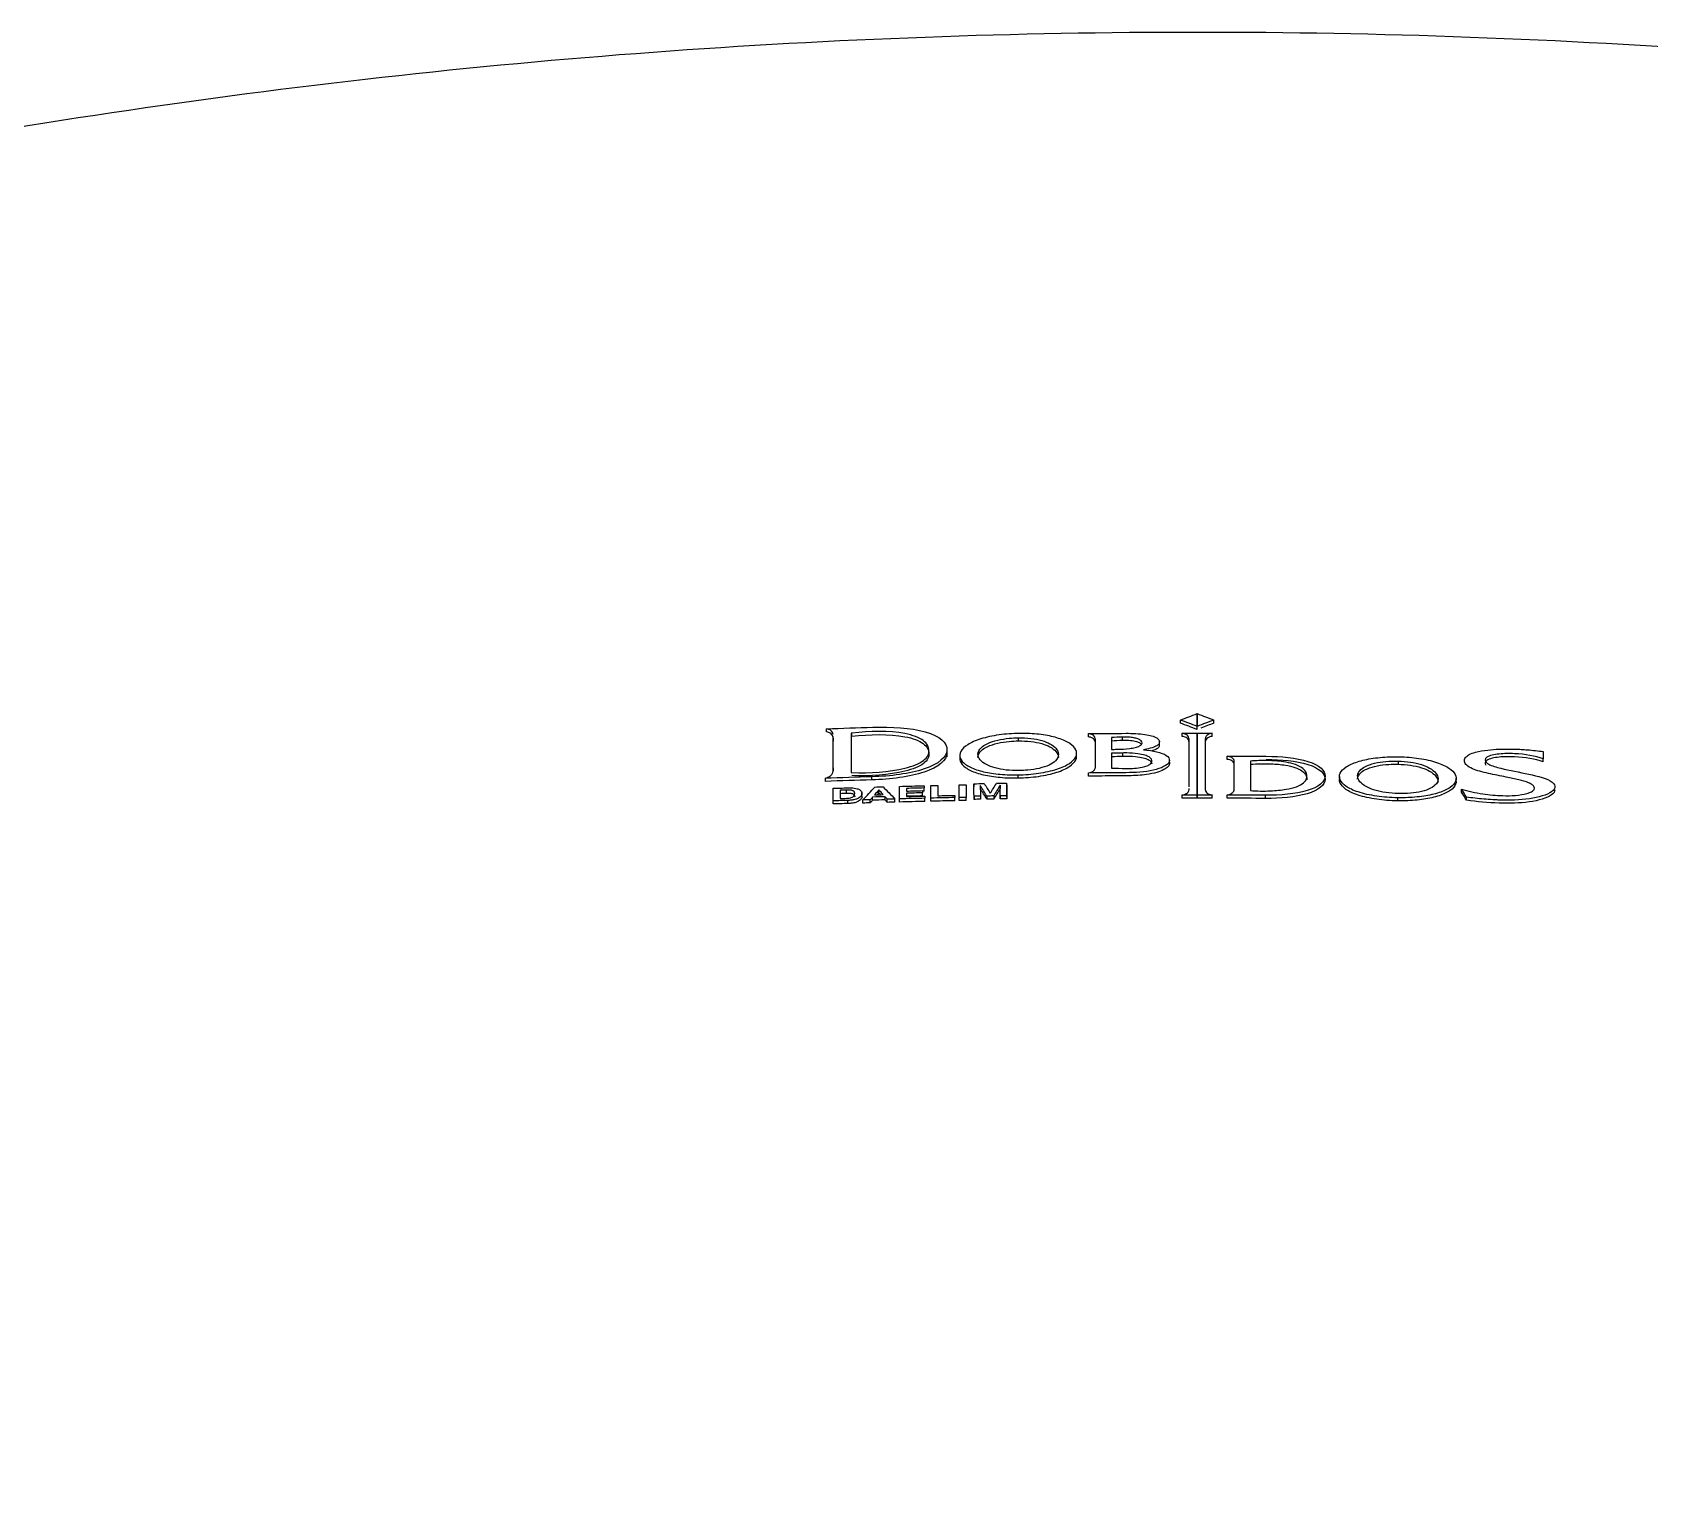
# Model space of a CAD drawing. Header units: millimetres. Extents: x 28 to 3046, y 8 to 3716.
# Drawn here: x 1093.7 to 1191.4, y 591.5 to 679.4 of the extents above; entities that cross this region are included whole.
import ezdxf

# ---------------------------------------------------------------- set-up
doc = ezdxf.new("R2010")
doc.units = ezdxf.units.MM
doc.layers.add('1LINE', color=7, linetype='CONTINUOUS')

msp = doc.modelspace()

# ---------------------------------------------------------------- linework, layer by layer
at = {"layer": '1LINE', "linetype": 'Continuous'}
for p, q in [((1164.092, 638.237), (1164.092, 638.049)), ((1141.706, 637.135), (1141.706, 637.323)), ((1163.079, 637.662), (1163.079, 637.85)), ((1164.092, 637.278), (1164.092, 637.466)), ((1164.092, 637.278), (1164.092, 637.466)), ((1165.105, 637.662), (1165.105, 637.85)), ((1142.097, 636.752), (1142.097, 636.564)), ((1143.234, 636.868), (1143.234, 637.056)), ((1153.292, 636.586), (1153.292, 636.774)), ((1157.521, 636.84), (1157.521, 637.028)), ((1157.521, 636.829), (1157.521, 637.017)), ((1157.945, 636.335), (1157.945, 636.523)), ((1159.571, 636.631), (1159.571, 636.819)), ((1163.177, 636.871), (1163.177, 637.059)), ((1163.177, 636.861), (1163.177, 637.049)), ((1163.601, 636.358), (1163.601, 636.547)), ((1164.092, 637.06), (1164.092, 636.872)), ((1165.006, 636.861), (1165.006, 637.049)), ((1149.748, 635.716), (1149.748, 635.528)), ((1156.807, 635.658), (1156.807, 635.846)), ((1157.945, 634.971), (1157.945, 635.159)), ((1159.6, 635.669), (1159.6, 635.857)), ((1165.905, 635.482), (1165.905, 635.67)), ((1165.905, 635.471), (1165.905, 635.659)), ((1176.227, 635.367), (1176.227, 635.179)), ((1185.004, 635.32), (1185.004, 635.508)), ((1141.636, 634.144), (1141.636, 634.332)), ((1144.438, 634.233), (1144.438, 634.421)), ((1153.263, 634.537), (1153.263, 634.349)), ((1157.521, 634.471), (1157.521, 634.659)), ((1157.521, 634.46), (1157.521, 634.648)), ((1172.684, 634.437), (1172.684, 634.249)), ((1179.742, 634.144), (1179.742, 634.332)), ((1142.101, 633.535), (1142.101, 633.724)), ((1142.913, 633.431), (1142.913, 633.619)), ((1144.484, 633.007), (1144.484, 633.195)), ((1144.865, 633.447), (1144.865, 633.635)), ((1145.235, 633.029), (1145.235, 633.217)), ((1146.113, 633.655), (1146.113, 633.843)), ((1147.5, 633.265), (1147.5, 633.453)), ((1147.589, 633.558), (1147.589, 633.746)), ((1148.003, 633.702), (1148.003, 633.89)), ((1149.706, 633.741), (1149.706, 633.929)), ((1150.134, 632.99), (1150.134, 633.178)), ((1150.6, 633.999), (1150.602, 633.813)), ((1150.61, 633.241), (1150.612, 633.055)), ((1150.997, 633.249), (1150.999, 633.063)), ((1151.381, 633.256), (1151.384, 633.069)), ((1151.798, 633.263), (1151.8, 633.077)), ((1152.188, 633.907), (1152.19, 633.72)), ((1152.196, 633.271), (1152.199, 633.084)), ((1152.582, 634.036), (1152.584, 633.849)), ((1152.582, 633.278), (1152.584, 633.091)), ((1163.177, 633.138), (1163.177, 633.326)), ((1163.177, 633.128), (1163.177, 633.316)), ((1164.092, 633.316), (1164.092, 633.128)), ((1164.092, 633.128), (1164.092, 633.316)), ((1165.006, 633.128), (1165.006, 633.316)), ((1165.905, 633.312), (1165.905, 633.323)), ((1165.905, 633.124), (1165.905, 633.312)), ((1168.215, 633.115), (1168.215, 633.303)), ((1180.064, 633.49), (1180.064, 633.678)), ((1180.363, 633.007), (1180.363, 633.195)), ((1142.101, 632.777), (1142.101, 632.965)), ((1142.985, 632.806), (1142.985, 632.994)), ((1143.895, 632.833), (1143.895, 633.022)), ((1144.344, 632.847), (1144.344, 633.035)), ((1145.37, 632.876), (1145.37, 633.064)), ((1145.836, 632.889), (1145.836, 633.077)), ((1146.113, 632.896), (1146.113, 633.084)), ((1147.642, 632.935), (1147.642, 633.123)), ((1148.003, 632.943), (1148.003, 633.131)), ((1149.451, 632.976), (1149.451, 633.164)), ((1149.706, 632.981), (1149.706, 633.169)), ((1176.199, 633.153), (1176.199, 632.965))]:
    msp.add_line(p, q, dxfattribs=at)
for points, knots in [([(1164.115, 679.39), (1142.144, 679.389), (1120.227, 677.781), (1076.828, 671.274), (1055.477, 666.416), (1034.462, 660.009)], [0, 0, 0, 0, 0.5, 0.5, 1, 1, 1, 1]), ([(1293.768, 660.008), (1272.753, 666.416), (1251.402, 671.274), (1208.003, 677.781), (1186.087, 679.389), (1164.115, 679.39)], [0, 0, 0, 0, 0.5, 0.5, 1, 1, 1, 1]), ([(1034.462, 660.009), (1033.472, 658.74), (1031.241, 655.882), (1026.498, 649.869), (1017.908, 638.961), (1006.68, 624.188), (995.18, 608.126), (985.895, 594.021), (978.998, 582.167), (973.96, 572.624), (972.693, 566.996), (974.626, 564.075), (976.987, 562.457), (980.481, 561.379), (985.137, 560.857), (990.728, 560.111), (999.685, 559.051), (1013.488, 557.8), (1031.163, 557.208), (1045.309, 557.216), (1054.03, 557.359), (1063.07, 557.504), (1075.171, 557.584), (1091.141, 557.596), (1105.431, 557.551), (1117.326, 557.5), (1127.48, 557.454), (1138.834, 557.408), (1151.414, 557.368), (1159.875, 557.356), (1164.116, 557.35)], [0, 0, 0, 0, 0.012507, 0.028169, 0.059983, 0.123214, 0.185248, 0.247141, 0.309619, 0.372607, 0.435239, 0.466362, 0.497482, 0.528744, 0.560227, 0.591849, 0.622902, 0.686811, 0.748464, 0.7798, 0.795457, 0.811186, 0.842678, 0.873857, 0.905195, 0.921072, 0.936872, 0.957903, 0.978899, 1, 1, 1, 1]), ([(1293.77, 660.008), (1296.22, 656.858), (1298.67, 653.752), (1303.644, 647.44), (1306.095, 644.323), (1313.248, 635.123), (1317.745, 629.191), (1325.946, 618.045), (1329.697, 612.788), (1336.517, 602.882), (1339.546, 598.247), (1344.855, 589.7), (1347.135, 585.775), (1351.068, 578.682), (1352.73, 575.518), (1354.847, 570.13), (1355.285, 567.931), (1354.507, 565.405), (1353.996, 564.694), (1352.711, 563.448), (1351.906, 562.921), (1349.929, 562.048), (1348.756, 561.702), (1346.006, 561.171), (1344.437, 561.011), (1339.296, 560.353), (1335.218, 559.816), (1325.644, 558.786), (1320.159, 558.293), (1310.704, 557.741), (1307.334, 557.587), (1300.257, 557.358), (1296.544, 557.282), (1288.756, 557.213), (1284.683, 557.219), (1276.162, 557.312), (1271.75, 557.409), (1262.484, 557.519), (1257.599, 557.552), (1247.469, 557.589), (1242.2, 557.592), (1231.248, 557.577), (1225.567, 557.56), (1213.805, 557.513), (1207.728, 557.485), (1195.517, 557.432), (1189.339, 557.408), (1176.836, 557.37), (1170.561, 557.356), (1164.116, 557.35)], [0, 0, 0, 0, 0.03125, 0.03125, 0.0625, 0.0625, 0.125, 0.125, 0.1875, 0.1875, 0.25, 0.25, 0.3125, 0.3125, 0.375, 0.375, 0.4375, 0.4375, 0.46875, 0.46875, 0.5, 0.5, 0.53125, 0.53125, 0.5625, 0.5625, 0.625, 0.625, 0.6875, 0.6875, 0.71875, 0.71875, 0.75, 0.75, 0.78125, 0.78125, 0.8125, 0.8125, 0.84375, 0.84375, 0.875, 0.875, 0.90625, 0.90625, 0.9375, 0.9375, 0.96875, 0.96875, 1, 1, 1, 1]), ([(1164.092, 638.237), (1164.092, 638.125), (1164.092, 638.014), (1164.092, 637.756), (1164.092, 637.611), (1164.092, 637.466)], [0, 0, 0, 0, 0.433746, 0.433746, 1, 1, 1, 1]), ([(1142.093, 636.982), (1142.081, 637.059), (1142.052, 637.137), (1141.936, 637.234), (1141.891, 637.261), (1141.797, 637.299), (1141.754, 637.312), (1141.706, 637.323)], [0, 0, 0, 0, 0.591033, 0.591033, 0.836371, 0.836371, 1, 1, 1, 1]), ([(1142.093, 636.794), (1142.081, 636.871), (1142.052, 636.949), (1141.936, 637.046), (1141.891, 637.073), (1141.797, 637.111), (1141.754, 637.124), (1141.706, 637.135)], [0, 0, 0, 0, 0.591036, 0.591036, 0.836372, 0.836372, 1, 1, 1, 1]), ([(1143.236, 634.677), (1144.318, 634.63), (1145.477, 634.712), (1146.897, 635.057), (1147.306, 635.219), (1147.804, 635.596), (1147.895, 635.808), (1147.873, 636.221), (1147.779, 636.427), (1147.307, 636.789), (1146.919, 636.938), (1145.473, 637.208), (1144.31, 637.182), (1143.234, 637.056)], [0, 0, 0, 0, 0.25, 0.25, 0.375, 0.375, 0.5, 0.5, 0.625, 0.625, 0.75, 0.75, 1, 1, 1, 1]), ([(1144.499, 637.412), (1145.63, 637.446), (1146.78, 637.383), (1148.557, 636.886), (1148.992, 636.459), (1148.963, 635.613), (1148.474, 635.184), (1146.722, 634.599), (1145.574, 634.454), (1144.438, 634.421)], [0, 0, 0, 0, 0.25, 0.25, 0.5, 0.5, 0.75, 0.75, 1, 1, 1, 1]), ([(1143.234, 636.868), (1144.308, 636.994), (1145.468, 637.019), (1146.91, 636.753), (1147.299, 636.606), (1147.778, 636.241), (1147.872, 636.035), (1147.896, 635.624), (1147.808, 635.413), (1147.308, 635.031), (1146.905, 634.872), (1145.483, 634.525), (1144.318, 634.442), (1143.236, 634.489)], [0, 0, 0, 0, 0.25, 0.25, 0.375, 0.375, 0.5, 0.5, 0.625, 0.625, 0.75, 0.75, 1, 1, 1, 1]), ([(1153.359, 637.037), (1152.943, 637.034), (1152.52, 637.005), (1151.728, 636.895), (1151.348, 636.812), (1150.708, 636.61), (1150.436, 636.489), (1150.029, 636.232), (1149.883, 636.092), (1149.738, 635.816), (1149.729, 635.677), (1149.831, 635.411), (1149.942, 635.281), (1150.272, 635.046), (1150.498, 634.936), (1151.029, 634.76), (1151.338, 634.69), (1152.007, 634.587), (1152.375, 634.554), (1152.917, 634.536), (1153.09, 634.534), (1153.263, 634.537)], [0, 0, 0, 0, 0.115378, 0.115378, 0.231104, 0.231104, 0.341418, 0.341418, 0.44667, 0.44667, 0.546926, 0.546926, 0.646641, 0.646641, 0.748851, 0.748851, 0.84894, 0.84894, 0.952649, 0.952649, 1, 1, 1, 1]), ([(1153.311, 634.796), (1153.056, 634.792), (1152.798, 634.803), (1152.316, 634.857), (1152.088, 634.901), (1151.69, 635.012), (1151.515, 635.079), (1151.205, 635.24), (1151.076, 635.337), (1150.891, 635.553), (1150.842, 635.675), (1150.851, 635.925), (1150.915, 636.057), (1151.135, 636.272), (1151.269, 636.361), (1151.606, 636.517), (1151.815, 636.585), (1152.259, 636.686), (1152.498, 636.723), (1152.922, 636.761), (1153.107, 636.771), (1153.292, 636.774)], [0, 0, 0, 0, 0.095315, 0.095315, 0.190864, 0.190864, 0.285274, 0.285274, 0.393687, 0.393687, 0.515199, 0.515199, 0.643675, 0.643675, 0.740954, 0.740954, 0.838742, 0.838742, 0.931366, 0.931366, 1, 1, 1, 1]), ([(1150.846, 635.594), (1150.846, 635.599), (1150.846, 635.604), (1150.851, 635.737), (1150.915, 635.869), (1151.135, 636.084), (1151.269, 636.173), (1151.606, 636.329), (1151.815, 636.397), (1152.259, 636.498), (1152.498, 636.534), (1152.922, 636.573), (1153.107, 636.583), (1153.292, 636.586)], [0, 0, 0, 0, 0.010188, 0.010188, 0.272494, 0.272494, 0.471109, 0.471109, 0.670762, 0.670762, 0.859871, 0.859871, 1, 1, 1, 1]), ([(1153.263, 634.537), (1153.684, 634.544), (1154.11, 634.577), (1154.905, 634.692), (1155.285, 634.775), (1155.916, 634.978), (1156.179, 635.1), (1156.559, 635.355), (1156.69, 635.491), (1156.821, 635.767), (1156.824, 635.911), (1156.7, 636.182), (1156.575, 636.313), (1156.223, 636.548), (1155.992, 636.655), (1155.45, 636.831), (1155.133, 636.903), (1154.452, 637.003), (1154.079, 637.031), (1153.591, 637.039), (1153.475, 637.039), (1153.359, 637.037)], [0, 0, 0, 0, 0.11815, 0.11815, 0.236578, 0.236578, 0.348788, 0.348788, 0.453288, 0.453288, 0.557651, 0.557651, 0.659437, 0.659437, 0.760644, 0.760644, 0.863014, 0.863014, 0.967801, 0.967801, 1, 1, 1, 1]), ([(1153.292, 636.774), (1153.544, 636.778), (1153.799, 636.767), (1154.278, 636.713), (1154.505, 636.668), (1154.891, 636.556), (1155.057, 636.489), (1155.349, 636.332), (1155.469, 636.238), (1155.652, 636.026), (1155.704, 635.905), (1155.712, 635.647), (1155.655, 635.507), (1155.435, 635.288), (1155.306, 635.2), (1154.978, 635.048), (1154.774, 634.982), (1154.34, 634.883), (1154.106, 634.847), (1153.684, 634.809), (1153.497, 634.799), (1153.311, 634.796)], [0, 0, 0, 0, 0.095016, 0.095016, 0.190531, 0.190531, 0.281745, 0.281745, 0.385332, 0.385332, 0.506884, 0.506884, 0.644648, 0.644648, 0.741284, 0.741284, 0.838443, 0.838443, 0.930309, 0.930309, 1, 1, 1, 1]), ([(1153.292, 636.586), (1153.544, 636.59), (1153.799, 636.579), (1154.278, 636.525), (1154.505, 636.48), (1154.891, 636.368), (1155.057, 636.301), (1155.349, 636.144), (1155.469, 636.05), (1155.652, 635.838), (1155.704, 635.717), (1155.708, 635.591), (1155.708, 635.586), (1155.708, 635.58)], [0, 0, 0, 0, 0.185568, 0.185568, 0.372112, 0.372112, 0.550255, 0.550255, 0.752564, 0.752564, 0.989958, 0.989958, 1, 1, 1, 1]), ([(1157.945, 636.523), (1157.945, 636.594), (1157.954, 636.667), (1157.93, 636.783), (1157.913, 636.828), (1157.852, 636.897), (1157.82, 636.923), (1157.743, 636.964), (1157.699, 636.98), (1157.61, 637.003), (1157.567, 637.012), (1157.521, 637.017)], [0, 0, 0, 0, 0.385661, 0.385661, 0.629022, 0.629022, 0.778278, 0.778278, 0.902066, 0.902066, 1, 1, 1, 1]), ([(1157.945, 636.335), (1157.945, 636.406), (1157.954, 636.479), (1157.93, 636.595), (1157.913, 636.64), (1157.852, 636.709), (1157.82, 636.735), (1157.743, 636.775), (1157.699, 636.792), (1157.61, 636.815), (1157.567, 636.823), (1157.521, 636.829)], [0, 0, 0, 0, 0.385661, 0.385661, 0.629022, 0.629022, 0.778278, 0.778278, 0.902066, 0.902066, 1, 1, 1, 1]), ([(1159.244, 636.08), (1159.506, 636.081), (1159.771, 636.096), (1160.134, 636.143), (1160.246, 636.162), (1160.45, 636.211), (1160.545, 636.243), (1160.667, 636.308), (1160.706, 636.339), (1160.755, 636.403), (1160.766, 636.437), (1160.764, 636.509), (1160.747, 636.548), (1160.679, 636.622), (1160.624, 636.657), (1160.492, 636.716), (1160.416, 636.74), (1160.243, 636.78), (1160.143, 636.796), (1159.918, 636.819), (1159.79, 636.824), (1159.633, 636.821), (1159.602, 636.821), (1159.571, 636.819)], [0, 0, 0, 0, 0.210245, 0.210245, 0.306141, 0.306141, 0.403763, 0.403763, 0.474521, 0.474521, 0.544882, 0.544882, 0.625984, 0.625984, 0.711549, 0.711549, 0.789183, 0.789183, 0.874725, 0.874725, 0.975442, 0.975442, 1, 1, 1, 1]), ([(1159.571, 636.631), (1159.701, 636.637), (1159.835, 636.635), (1160.101, 636.615), (1160.237, 636.595), (1160.442, 636.544), (1160.521, 636.517), (1160.647, 636.455), (1160.696, 636.42), (1160.726, 636.382)], [0, 0, 0, 0, 0.271875, 0.271875, 0.567236, 0.567236, 0.783635, 0.783635, 1, 1, 1, 1]), ([(1159.802, 637.047), (1160.186, 637.049), (1160.581, 637.033), (1161.081, 636.959), (1161.22, 636.931), (1161.465, 636.86), (1161.574, 636.815), (1161.723, 636.719), (1161.771, 636.668), (1161.817, 636.568), (1161.82, 636.517), (1161.791, 636.419), (1161.755, 636.371), (1161.643, 636.283), (1161.565, 636.242), (1161.345, 636.158), (1161.188, 636.118), (1160.969, 636.073), (1160.91, 636.063), (1160.851, 636.053)], [0, 0, 0, 0, 0.263246, 0.263246, 0.368098, 0.368098, 0.474479, 0.474479, 0.568753, 0.568753, 0.657335, 0.657335, 0.744717, 0.744717, 0.832187, 0.832187, 0.956756, 0.956756, 1, 1, 1, 1]), ([(1161.806, 636.282), (1161.806, 636.281), (1161.806, 636.281), (1161.791, 636.231), (1161.755, 636.183), (1161.643, 636.095), (1161.565, 636.054), (1161.438, 636.005), (1161.399, 635.992), (1161.359, 635.98)], [0, 0, 0, 0, 0.006827, 0.006827, 0.420402, 0.420402, 0.834394, 0.834394, 1, 1, 1, 1]), ([(1163.601, 636.547), (1163.601, 636.618), (1163.61, 636.69), (1163.587, 636.808), (1163.57, 636.855), (1163.508, 636.925), (1163.477, 636.951), (1163.4, 636.992), (1163.357, 637.009), (1163.268, 637.033), (1163.223, 637.042), (1163.177, 637.049)], [0, 0, 0, 0, 0.382611, 0.382611, 0.631247, 0.631247, 0.778446, 0.778446, 0.901443, 0.901443, 1, 1, 1, 1]), ([(1163.601, 636.358), (1163.601, 636.43), (1163.61, 636.502), (1163.587, 636.62), (1163.57, 636.667), (1163.508, 636.737), (1163.477, 636.763), (1163.4, 636.804), (1163.357, 636.821), (1163.268, 636.845), (1163.223, 636.854), (1163.177, 636.861)], [0, 0, 0, 0, 0.382612, 0.382612, 0.631247, 0.631247, 0.778446, 0.778446, 0.901443, 0.901443, 1, 1, 1, 1]), ([(1165.006, 637.049), (1164.949, 637.041), (1164.896, 637.029), (1164.804, 636.999), (1164.764, 636.981), (1164.685, 636.932), (1164.654, 636.899), (1164.599, 636.814), (1164.587, 636.761), (1164.578, 636.654), (1164.582, 636.6), (1164.582, 636.547)], [0, 0, 0, 0, 0.122389, 0.122389, 0.244539, 0.244539, 0.429473, 0.429473, 0.712111, 0.712111, 1, 1, 1, 1]), ([(1165.006, 636.861), (1164.949, 636.853), (1164.896, 636.841), (1164.804, 636.811), (1164.764, 636.793), (1164.685, 636.744), (1164.654, 636.711), (1164.599, 636.626), (1164.587, 636.573), (1164.581, 636.501), (1164.58, 636.482), (1164.58, 636.463)], [0, 0, 0, 0, 0.150424, 0.150424, 0.300553, 0.300553, 0.527849, 0.527849, 0.875227, 0.875227, 1, 1, 1, 1]), ([(1148.978, 635.87), (1148.978, 635.863), (1148.978, 635.856), (1148.963, 635.425), (1148.474, 634.996), (1146.722, 634.411), (1145.574, 634.266), (1144.438, 634.233)], [0, 0, 0, 0, 0.008699, 0.008699, 0.50435, 0.50435, 1, 1, 1, 1]), ([(1149.748, 635.531), (1149.747, 635.472), (1149.758, 635.413), (1149.831, 635.223), (1149.942, 635.093), (1150.272, 634.857), (1150.498, 634.748), (1151.029, 634.572), (1151.338, 634.502), (1152.007, 634.399), (1152.375, 634.366), (1152.917, 634.348), (1153.09, 634.346), (1153.263, 634.349)], [0, 0, 0, 0, 0.087164, 0.087164, 0.288065, 0.288065, 0.493995, 0.493995, 0.69565, 0.69565, 0.904598, 0.904598, 1, 1, 1, 1]), ([(1153.263, 634.349), (1153.684, 634.356), (1154.11, 634.389), (1154.905, 634.504), (1155.285, 634.587), (1155.916, 634.79), (1156.179, 634.912), (1156.559, 635.167), (1156.69, 635.303), (1156.789, 635.512), (1156.806, 635.584), (1156.806, 635.656)], [0, 0, 0, 0, 0.233231, 0.233231, 0.467011, 0.467011, 0.688516, 0.688516, 0.8948, 0.8948, 1, 1, 1, 1]), ([(1157.521, 634.659), (1157.578, 634.668), (1157.632, 634.68), (1157.725, 634.71), (1157.764, 634.728), (1157.843, 634.777), (1157.874, 634.81), (1157.929, 634.894), (1157.941, 634.947), (1157.949, 635.052), (1157.945, 635.105), (1157.945, 635.159)], [0, 0, 0, 0, 0.122851, 0.122851, 0.24553, 0.24553, 0.429168, 0.429168, 0.711979, 0.711979, 1, 1, 1, 1]), ([(1160.851, 636.053), (1161.412, 636.011), (1161.955, 635.897), (1162.5, 635.526), (1162.471, 635.283), (1161.896, 634.915), (1161.391, 634.782), (1160.296, 634.663), (1159.72, 634.666), (1159.15, 634.662)], [0, 0, 0, 0, 0.25, 0.25, 0.5, 0.5, 0.75, 0.75, 1, 1, 1, 1]), ([(1162.399, 635.334), (1162.412, 635.304), (1162.419, 635.273), (1162.423, 635.173), (1162.394, 635.102), (1162.276, 634.97), (1162.188, 634.908), (1161.961, 634.79), (1161.815, 634.734), (1161.465, 634.632), (1161.251, 634.588), (1160.691, 634.511), (1160.328, 634.491), (1159.698, 634.476), (1159.424, 634.476), (1159.151, 634.474)], [0, 0, 0, 0, 0.053275, 0.053275, 0.175666, 0.175666, 0.296326, 0.296326, 0.429847, 0.429847, 0.585907, 0.585907, 0.821463, 0.821463, 1, 1, 1, 1]), ([(1159.764, 634.925), (1159.946, 634.919), (1160.132, 634.922), (1160.467, 634.947), (1160.621, 634.966), (1160.872, 635.018), (1160.976, 635.048), (1161.148, 635.119), (1161.218, 635.161), (1161.309, 635.247), (1161.335, 635.291), (1161.358, 635.387), (1161.353, 635.439), (1161.296, 635.534), (1161.249, 635.578), (1161.119, 635.657), (1161.035, 635.692), (1160.814, 635.76), (1160.667, 635.79), (1160.301, 635.842), (1160.07, 635.857), (1159.761, 635.86), (1159.681, 635.86), (1159.6, 635.857)], [0, 0, 0, 0, 0.116275, 0.116275, 0.216886, 0.216886, 0.297802, 0.297802, 0.379216, 0.379216, 0.454192, 0.454192, 0.541373, 0.541373, 0.620044, 0.620044, 0.698592, 0.698592, 0.803023, 0.803023, 0.949048, 0.949048, 1, 1, 1, 1]), ([(1159.6, 635.669), (1159.86, 635.677), (1160.126, 635.668), (1160.538, 635.624), (1160.696, 635.598), (1160.947, 635.534), (1161.049, 635.5), (1161.211, 635.419), (1161.272, 635.372), (1161.338, 635.283), (1161.352, 635.241), (1161.352, 635.199)], [0, 0, 0, 0, 0.321812, 0.321812, 0.530597, 0.530597, 0.696479, 0.696479, 0.86366, 0.86366, 1, 1, 1, 1]), ([(1166.329, 635.175), (1166.329, 635.238), (1166.336, 635.301), (1166.319, 635.428), (1166.298, 635.495), (1166.199, 635.573), (1166.166, 635.592), (1166.086, 635.624), (1166.037, 635.638), (1165.958, 635.652), (1165.932, 635.656), (1165.905, 635.659)], [0, 0, 0, 0, 0.347472, 0.347472, 0.702826, 0.702826, 0.822347, 0.822347, 0.943259, 0.943259, 1, 1, 1, 1]), ([(1166.329, 634.987), (1166.329, 635.05), (1166.336, 635.113), (1166.319, 635.24), (1166.298, 635.307), (1166.199, 635.385), (1166.166, 635.404), (1166.086, 635.436), (1166.037, 635.45), (1165.958, 635.464), (1165.932, 635.468), (1165.905, 635.471)], [0, 0, 0, 0, 0.347472, 0.347472, 0.702826, 0.702826, 0.822347, 0.822347, 0.943259, 0.943259, 1, 1, 1, 1]), ([(1166.329, 633.884), (1166.329, 634.063), (1166.329, 634.242), (1166.329, 634.672), (1166.329, 634.923), (1166.329, 635.175)], [0, 0, 0, 0, 0.417284, 0.417284, 1, 1, 1, 1]), ([(1167.31, 633.588), (1167.704, 633.556), (1168.117, 633.552), (1168.843, 633.583), (1169.171, 633.613), (1169.694, 633.704), (1169.907, 633.756), (1170.264, 633.884), (1170.413, 633.963), (1170.611, 634.125), (1170.672, 634.209), (1170.752, 634.436), (1170.732, 634.583), (1170.598, 634.816), (1170.511, 634.907), (1170.259, 635.071), (1170.086, 635.147), (1169.713, 635.256), (1169.516, 635.296), (1168.999, 635.371), (1168.662, 635.392), (1167.988, 635.405), (1167.643, 635.393), (1167.31, 635.366)], [0, 0, 0, 0, 0.123966, 0.123966, 0.225839, 0.225839, 0.303185, 0.303185, 0.381069, 0.381069, 0.452254, 0.452254, 0.570793, 0.570793, 0.647806, 0.647806, 0.725862, 0.725862, 0.792437, 0.792437, 0.894978, 0.894978, 1, 1, 1, 1]), ([(1167.31, 635.178), (1167.719, 635.211), (1168.148, 635.221), (1168.859, 635.191), (1169.153, 635.165), (1169.633, 635.086), (1169.832, 635.039), (1170.171, 634.923), (1170.314, 634.852), (1170.55, 634.685), (1170.632, 634.584), (1170.712, 634.408), (1170.73, 634.331), (1170.729, 634.254)], [0, 0, 0, 0, 0.255291, 0.255291, 0.433884, 0.433884, 0.571369, 0.571369, 0.709462, 0.709462, 0.875258, 0.875258, 1, 1, 1, 1]), ([(1168.263, 635.66), (1169.164, 635.654), (1170.08, 635.573), (1171.492, 635.132), (1171.837, 634.785), (1171.812, 634.119), (1171.43, 633.793), (1170.031, 633.378), (1169.12, 633.297), (1168.215, 633.303)], [0, 0, 0, 0, 0.25, 0.25, 0.5, 0.5, 0.75, 0.75, 1, 1, 1, 1]), ([(1168.263, 635.472), (1169.164, 635.466), (1170.08, 635.385), (1171.492, 634.944), (1171.837, 634.597), (1171.812, 633.931), (1171.43, 633.605), (1170.031, 633.19), (1169.12, 633.109), (1168.215, 633.115)], [0, 0, 0, 0, 0.25, 0.25, 0.5, 0.5, 0.75, 0.75, 1, 1, 1, 1]), ([(1176.199, 633.153), (1175.772, 633.16), (1175.34, 633.194), (1174.534, 633.31), (1174.147, 633.395), (1173.523, 633.6), (1173.27, 633.72), (1172.911, 633.969), (1172.791, 634.1), (1172.668, 634.368), (1172.668, 634.509), (1172.795, 634.775), (1172.923, 634.904), (1173.278, 635.134), (1173.508, 635.238), (1174.053, 635.415), (1174.38, 635.488), (1175.083, 635.591), (1175.47, 635.621), (1176.003, 635.63), (1176.149, 635.629), (1176.295, 635.626)], [0, 0, 0, 0, 0.118383, 0.118383, 0.237277, 0.237277, 0.346127, 0.346127, 0.445729, 0.445729, 0.547998, 0.547998, 0.648364, 0.648364, 0.747525, 0.747525, 0.852141, 0.852141, 0.960021, 0.960021, 1, 1, 1, 1]), ([(1176.247, 633.408), (1175.992, 633.412), (1175.734, 633.432), (1175.252, 633.501), (1175.023, 633.552), (1174.626, 633.675), (1174.45, 633.748), (1174.141, 633.918), (1174.012, 634.019), (1173.826, 634.239), (1173.778, 634.362), (1173.788, 634.61), (1173.852, 634.738), (1174.073, 634.944), (1174.207, 635.028), (1174.544, 635.17), (1174.753, 635.23), (1175.196, 635.315), (1175.435, 635.343), (1175.858, 635.367), (1176.043, 635.37), (1176.227, 635.367)], [0, 0, 0, 0, 0.095379, 0.095379, 0.190988, 0.190988, 0.285528, 0.285528, 0.394154, 0.394154, 0.515902, 0.515902, 0.644496, 0.644496, 0.741525, 0.741525, 0.839054, 0.839054, 0.931534, 0.931534, 1, 1, 1, 1]), ([(1173.783, 634.278), (1173.783, 634.284), (1173.783, 634.289), (1173.788, 634.422), (1173.852, 634.55), (1174.073, 634.756), (1174.207, 634.84), (1174.544, 634.982), (1174.753, 635.042), (1175.196, 635.127), (1175.435, 635.155), (1175.858, 635.179), (1176.043, 635.182), (1176.227, 635.179)], [0, 0, 0, 0, 0.011161, 0.011161, 0.273832, 0.273832, 0.472028, 0.472028, 0.671244, 0.671244, 0.860148, 0.860148, 1, 1, 1, 1]), ([(1176.295, 635.626), (1176.699, 635.619), (1177.11, 635.588), (1177.878, 635.475), (1178.245, 635.392), (1178.85, 635.192), (1179.102, 635.076), (1179.48, 634.828), (1179.614, 634.694), (1179.753, 634.425), (1179.76, 634.286), (1179.654, 634.022), (1179.54, 633.894), (1179.205, 633.661), (1178.978, 633.553), (1178.44, 633.375), (1178.12, 633.303), (1177.433, 633.199), (1177.055, 633.166), (1176.516, 633.151), (1176.357, 633.15), (1176.199, 633.153)], [0, 0, 0, 0, 0.113584, 0.113584, 0.227748, 0.227748, 0.334065, 0.334065, 0.436575, 0.436575, 0.538426, 0.538426, 0.639662, 0.639662, 0.743482, 0.743482, 0.848255, 0.848255, 0.955944, 0.955944, 1, 1, 1, 1]), ([(1176.227, 635.367), (1176.48, 635.362), (1176.736, 635.343), (1177.214, 635.273), (1177.442, 635.221), (1177.828, 635.097), (1177.995, 635.025), (1178.287, 634.859), (1178.407, 634.762), (1178.589, 634.546), (1178.641, 634.423), (1178.648, 634.168), (1178.59, 634.032), (1178.369, 633.822), (1178.24, 633.74), (1177.911, 633.601), (1177.708, 633.543), (1177.274, 633.459), (1177.039, 633.432), (1176.619, 633.408), (1176.432, 633.405), (1176.247, 633.408)], [0, 0, 0, 0, 0.095173, 0.095173, 0.190841, 0.190841, 0.282273, 0.282273, 0.38609, 0.38609, 0.507841, 0.507841, 0.645582, 0.645582, 0.741948, 0.741948, 0.838822, 0.838822, 0.930568, 0.930568, 1, 1, 1, 1]), ([(1176.227, 635.179), (1176.48, 635.174), (1176.736, 635.155), (1177.214, 635.085), (1177.442, 635.033), (1177.828, 634.909), (1177.995, 634.837), (1178.287, 634.671), (1178.407, 634.574), (1178.589, 634.358), (1178.641, 634.235), (1178.644, 634.111), (1178.644, 634.107), (1178.644, 634.102)], [0, 0, 0, 0, 0.185811, 0.185811, 0.372588, 0.372588, 0.551094, 0.551094, 0.753782, 0.753782, 0.991482, 0.991482, 1, 1, 1, 1]), ([(1180.064, 633.678), (1180.45, 633.558), (1180.894, 633.461), (1181.74, 633.334), (1182.146, 633.295), (1182.81, 633.272), (1183.074, 633.278), (1183.57, 633.322), (1183.812, 633.359), (1184.12, 633.444), (1184.217, 633.48), (1184.368, 633.563), (1184.423, 633.611), (1184.471, 633.706), (1184.472, 633.752), (1184.438, 633.846), (1184.398, 633.894), (1184.279, 633.983), (1184.201, 634.024), (1183.945, 634.131), (1183.739, 634.19), (1183.282, 634.302), (1183.024, 634.354), (1182.404, 634.475), (1182.04, 634.543), (1181.337, 634.7), (1180.989, 634.791), (1180.582, 634.97), (1180.463, 635.039), (1180.301, 635.187), (1180.256, 635.267), (1180.23, 635.424), (1180.247, 635.503), (1180.348, 635.643), (1180.427, 635.707), (1180.636, 635.816), (1180.767, 635.864), (1181.132, 635.964), (1181.389, 636.007), (1182.09, 636.087), (1182.56, 636.103), (1183.087, 636.096), (1183.148, 636.095), (1183.241, 636.093), (1183.271, 636.092), (1183.364, 636.089), (1183.425, 636.087), (1183.548, 636.081), (1183.61, 636.078), (1183.794, 636.068), (1183.917, 636.06), (1184.365, 636.026), (1184.689, 635.99), (1185.004, 635.944)], [0, 0, 0, 0, 0.084804, 0.084804, 0.1548, 0.1548, 0.199847, 0.199847, 0.245117, 0.245117, 0.269096, 0.269096, 0.293383, 0.293383, 0.314355, 0.314355, 0.336875, 0.336875, 0.358702, 0.358702, 0.400893, 0.400893, 0.449686, 0.449686, 0.517541, 0.517541, 0.586696, 0.586696, 0.62249, 0.62249, 0.658362, 0.658362, 0.694094, 0.694094, 0.725827, 0.725827, 0.757423, 0.757423, 0.805809, 0.805809, 0.885961, 0.885961, 0.896464, 0.896464, 0.901715, 0.901715, 0.912218, 0.912218, 0.922721, 0.922721, 0.94374, 0.94374, 1, 1, 1, 1]), ([(1185.004, 635.508), (1184.523, 635.681), (1183.905, 635.782), (1182.954, 635.83), (1182.635, 635.826), (1182.037, 635.765), (1181.749, 635.703), (1181.454, 635.5), (1181.455, 635.367), (1181.719, 635.146), (1181.972, 635.057), (1182.758, 634.842), (1183.348, 634.743), (1184.476, 634.507), (1185.055, 634.378), (1185.786, 633.976), (1185.783, 633.713), (1185.229, 633.317), (1184.729, 633.174), (1183.592, 633.012), (1182.963, 632.994), (1182.336, 633.016)], [0, 0, 0, 0, 0.125, 0.125, 0.1875, 0.1875, 0.25, 0.25, 0.3125, 0.3125, 0.375, 0.375, 0.5, 0.5, 0.625, 0.625, 0.75, 0.75, 0.875, 0.875, 1, 1, 1, 1]), ([(1185.004, 635.32), (1184.523, 635.493), (1183.904, 635.594), (1182.952, 635.642), (1182.633, 635.638), (1182.035, 635.577), (1181.747, 635.514), (1181.479, 635.328), (1181.459, 635.223), (1181.531, 635.126)], [0, 0, 0, 0, 0.414362, 0.414362, 0.621542, 0.621542, 0.828723, 0.828723, 1, 1, 1, 1]), ([(1141.636, 634.332), (1141.738, 634.368), (1141.83, 634.409), (1141.968, 634.498), (1142.017, 634.547), (1142.117, 634.715), (1142.1, 634.836), (1142.097, 634.954)], [0, 0, 0, 0, 0.22754, 0.22754, 0.455274, 0.455274, 1, 1, 1, 1]), ([(1176.199, 632.965), (1175.772, 632.972), (1175.34, 633.006), (1174.534, 633.122), (1174.147, 633.207), (1173.523, 633.412), (1173.27, 633.532), (1172.911, 633.781), (1172.791, 633.912), (1172.7, 634.111), (1172.684, 634.179), (1172.684, 634.247)], [0, 0, 0, 0, 0.238668, 0.238668, 0.478366, 0.478366, 0.697815, 0.697815, 0.898618, 0.898618, 1, 1, 1, 1]), ([(1142.913, 633.121), (1142.968, 633.123), (1143.024, 633.128), (1143.118, 633.142), (1143.159, 633.151), (1143.23, 633.174), (1143.261, 633.187), (1143.319, 633.223), (1143.34, 633.247), (1143.393, 633.315), (1143.405, 633.362), (1143.403, 633.447), (1143.391, 633.486), (1143.348, 633.537), (1143.332, 633.552), (1143.295, 633.576), (1143.274, 633.585), (1143.224, 633.6), (1143.195, 633.606), (1143.117, 633.617), (1143.064, 633.62), (1142.979, 633.621), (1142.946, 633.62), (1142.913, 633.619)], [0, 0, 0, 0, 0.086193, 0.086193, 0.15627, 0.15627, 0.22658, 0.22658, 0.328334, 0.328334, 0.523884, 0.523884, 0.689986, 0.689986, 0.759387, 0.759387, 0.812188, 0.812188, 0.864874, 0.864874, 0.948066, 0.948066, 1, 1, 1, 1]), ([(1142.913, 633.431), (1142.98, 633.433), (1143.048, 633.433), (1143.148, 633.425), (1143.183, 633.421), (1143.246, 633.407), (1143.274, 633.398), (1143.324, 633.372), (1143.344, 633.354), (1143.391, 633.299), (1143.403, 633.258), (1143.404, 633.218), (1143.404, 633.217), (1143.404, 633.216)], [0, 0, 0, 0, 0.219325, 0.219325, 0.341797, 0.341797, 0.466202, 0.466202, 0.637507, 0.637507, 0.994005, 0.994005, 1, 1, 1, 1]), ([(1142.985, 633.752), (1143.117, 633.755), (1143.254, 633.754), (1143.441, 633.73), (1143.502, 633.716), (1143.619, 633.679), (1143.67, 633.653), (1143.756, 633.596), (1143.786, 633.565), (1143.84, 633.469), (1143.847, 633.402), (1143.807, 633.282), (1143.764, 633.226), (1143.661, 633.146), (1143.616, 633.117), (1143.5, 633.068), (1143.427, 633.047), (1143.281, 633.018), (1143.208, 633.009), (1143.085, 632.998), (1143.035, 632.995), (1142.985, 632.994)], [0, 0, 0, 0, 0.13223, 0.13223, 0.203565, 0.203565, 0.291523, 0.291523, 0.383168, 0.383168, 0.559211, 0.559211, 0.707968, 0.707968, 0.791909, 0.791909, 0.877125, 0.877125, 0.951156, 0.951156, 1, 1, 1, 1]), ([(1143.833, 633.267), (1143.841, 633.228), (1143.838, 633.188), (1143.807, 633.094), (1143.764, 633.038), (1143.661, 632.958), (1143.616, 632.929), (1143.5, 632.88), (1143.427, 632.859), (1143.281, 632.83), (1143.208, 632.82), (1143.085, 632.81), (1143.035, 632.807), (1142.985, 632.806)], [0, 0, 0, 0, 0.194084, 0.194084, 0.466064, 0.466064, 0.619537, 0.619537, 0.775342, 0.775342, 0.910696, 0.910696, 1, 1, 1, 1]), ([(1163.177, 633.326), (1163.233, 633.334), (1163.285, 633.345), (1163.376, 633.372), (1163.415, 633.389), (1163.493, 633.435), (1163.525, 633.465), (1163.583, 633.547), (1163.595, 633.6), (1163.602, 633.673), (1163.603, 633.692), (1163.603, 633.712)], [0, 0, 0, 0, 0.146953, 0.146953, 0.293713, 0.293713, 0.511985, 0.511985, 0.867659, 0.867659, 1, 1, 1, 1]), ([(1164.582, 633.815), (1164.582, 633.743), (1164.575, 633.672), (1164.601, 633.557), (1164.62, 633.513), (1164.682, 633.445), (1164.714, 633.42), (1164.792, 633.379), (1164.836, 633.363), (1164.922, 633.34), (1164.963, 633.332), (1165.006, 633.326)], [0, 0, 0, 0, 0.39021, 0.39021, 0.634028, 0.634028, 0.784268, 0.784268, 0.907828, 0.907828, 1, 1, 1, 1]), ([(1165.905, 633.323), (1165.991, 633.344), (1166.07, 633.37), (1166.196, 633.431), (1166.244, 633.466), (1166.328, 633.571), (1166.331, 633.643), (1166.33, 633.771), (1166.329, 633.828), (1166.329, 633.884)], [0, 0, 0, 0, 0.187153, 0.187153, 0.37611, 0.37611, 0.72267, 0.72267, 1, 1, 1, 1]), ([(1179.742, 634.145), (1179.742, 634.084), (1179.731, 634.024), (1179.654, 633.834), (1179.54, 633.706), (1179.205, 633.473), (1178.978, 633.365), (1178.44, 633.187), (1178.12, 633.115), (1177.433, 633.011), (1177.055, 632.978), (1176.516, 632.963), (1176.357, 632.962), (1176.199, 632.965)], [0, 0, 0, 0, 0.089236, 0.089236, 0.288991, 0.288991, 0.493846, 0.493846, 0.700581, 0.700581, 0.913071, 0.913071, 1, 1, 1, 1]), ([(1182.336, 633.016), (1182.299, 633.017), (1182.262, 633.019), (1182.134, 633.024), (1182.044, 633.028), (1181.773, 633.043), (1181.593, 633.055), (1181.235, 633.086), (1181.058, 633.103), (1180.707, 633.145), (1180.533, 633.169), (1180.363, 633.195)], [0, 0, 0, 0, 0.055686, 0.055686, 0.190403, 0.190403, 0.460195, 0.460195, 0.730058, 0.730058, 1, 1, 1, 1]), ([(1185.705, 633.629), (1185.703, 633.522), (1185.632, 633.416), (1185.222, 633.126), (1184.721, 632.984), (1183.582, 632.823), (1182.95, 632.806), (1182.332, 632.828)], [0, 0, 0, 0, 0.188475, 0.188475, 0.594238, 0.594238, 1, 1, 1, 1])]:
    msp.add_open_spline(points, degree=3, knots=knots, dxfattribs=at)
for points, degree in [([(1163.079, 637.85), (1163.417, 637.979), (1163.754, 638.108), (1164.092, 638.237)], 3), ([(1164.092, 638.237), (1164.429, 638.108), (1164.767, 637.979), (1165.105, 637.85)], 3), ([(1164.092, 637.466), (1164.092, 637.722), (1164.092, 637.979), (1164.092, 638.237)], 3), ([(1141.706, 637.323), (1142.637, 637.355), (1143.568, 637.385), (1144.499, 637.412)], 3), ([(1164.092, 637.466), (1163.754, 637.594), (1163.417, 637.722), (1163.079, 637.85)], 3), ([(1164.092, 637.277), (1163.754, 637.406), (1163.417, 637.534), (1163.079, 637.662)], 3), ([(1165.105, 637.85), (1164.767, 637.722), (1164.429, 637.594), (1164.092, 637.466)], 3), ([(1165.105, 637.662), (1164.841, 637.562), (1164.578, 637.462), (1164.314, 637.362)], 3), ([(1142.097, 636.752), (1142.098, 636.789), (1142.1, 636.825), (1142.101, 636.862)], 3), ([(1142.097, 634.954), (1142.097, 635.55), (1142.097, 636.149), (1142.097, 636.752)], 3), ([(1142.097, 636.564), (1142.098, 636.601), (1142.1, 636.637), (1142.101, 636.674)], 3), ([(1142.097, 634.766), (1142.097, 635.362), (1142.097, 635.961), (1142.097, 636.564)], 3), ([(1143.234, 637.056), (1143.216, 637.054), (1143.198, 637.052), (1143.179, 637.049)], 3), ([(1143.179, 637.049), (1143.179, 636.253), (1143.179, 635.463), (1143.179, 634.68)], 3), ([(1143.179, 636.861), (1143.198, 636.863), (1143.216, 636.866), (1143.234, 636.868)], 3), ([(1148.978, 635.624), (1148.978, 636.135)], 1), ([(1157.521, 637.028), (1158.281, 637.036), (1159.042, 637.042), (1159.802, 637.047)], 3), ([(1157.521, 637.017), (1157.521, 637.021), (1157.521, 637.025), (1157.521, 637.028)], 3), ([(1157.521, 636.829), (1157.521, 636.833), (1157.521, 636.837), (1157.521, 636.84)], 3), ([(1157.945, 635.159), (1157.945, 635.611), (1157.945, 636.066), (1157.945, 636.523)], 3), ([(1157.945, 634.971), (1157.945, 635.423), (1157.945, 635.878), (1157.945, 636.335)], 3), ([(1159.571, 636.819), (1159.356, 636.809), (1159.141, 636.799), (1158.926, 636.789)], 3), ([(1158.926, 636.789), (1158.926, 636.551), (1158.926, 636.314), (1158.926, 636.077)], 3), ([(1158.926, 636.601), (1159.141, 636.611), (1159.356, 636.621), (1159.571, 636.631)], 3), ([(1161.814, 636.294), (1161.814, 636.573)], 1), ([(1163.177, 637.059), (1163.482, 637.06), (1163.787, 637.06), (1164.092, 637.06)], 3), ([(1163.177, 637.049), (1163.177, 637.052), (1163.177, 637.056), (1163.177, 637.059)], 3), ([(1163.177, 636.861), (1163.177, 636.864), (1163.177, 636.868), (1163.177, 636.871)], 3), ([(1163.601, 633.815), (1163.601, 634.717), (1163.601, 635.627), (1163.601, 636.547)], 3), ([(1163.601, 633.813), (1163.601, 634.654), (1163.601, 635.502), (1163.601, 636.358)], 3), ([(1164.092, 637.06), (1164.396, 637.06), (1164.701, 637.06), (1165.006, 637.06)], 3), ([(1164.092, 637.06), (1164.092, 635.796), (1164.092, 634.548), (1164.092, 633.316)], 3), ([(1164.092, 633.316), (1164.092, 634.548), (1164.092, 635.796), (1164.092, 637.06)], 3), ([(1164.092, 636.872), (1164.092, 635.608), (1164.092, 634.36), (1164.092, 633.128)], 3), ([(1164.582, 636.547), (1164.582, 635.627), (1164.582, 634.717), (1164.582, 633.815)], 3), ([(1165.006, 637.06), (1165.006, 637.056), (1165.006, 637.052), (1165.006, 637.049)], 3), ([(1158.926, 636.077), (1159.032, 636.078), (1159.138, 636.079), (1159.244, 636.08)], 3), ([(1159.6, 635.857), (1159.375, 635.851), (1159.151, 635.845), (1158.926, 635.838)], 3), ([(1158.926, 635.838), (1158.926, 635.54), (1158.926, 635.244), (1158.926, 634.948)], 3), ([(1158.926, 635.65), (1159.151, 635.657), (1159.375, 635.663), (1159.6, 635.669)], 3), ([(1162.42, 635.135), (1162.42, 635.3), (1162.42, 635.466)], 2), ([(1165.905, 635.659), (1165.905, 635.663), (1165.905, 635.666), (1165.905, 635.67)], 3), ([(1165.905, 635.67), (1166.691, 635.668), (1167.477, 635.665), (1168.263, 635.66)], 3), ([(1165.905, 635.471), (1165.905, 635.475), (1165.905, 635.478), (1165.905, 635.482)], 3), ([(1167.31, 635.366), (1167.31, 634.769), (1167.31, 634.177), (1167.31, 633.588)], 3), ([(1185.004, 635.944), (1185.004, 635.799), (1185.004, 635.654), (1185.004, 635.508)], 3), ([(1144.438, 634.421), (1143.504, 634.393), (1142.57, 634.364), (1141.636, 634.332)], 3), ([(1144.438, 634.233), (1143.504, 634.205), (1142.57, 634.176), (1141.636, 634.144)], 3), ([(1142.097, 634.954), (1142.097, 634.893), (1142.097, 634.832), (1142.097, 634.771)], 3), ([(1143.179, 634.68), (1143.198, 634.679), (1143.217, 634.678), (1143.236, 634.677)], 3), ([(1159.15, 634.662), (1158.607, 634.658), (1158.064, 634.653), (1157.521, 634.648)], 3), ([(1157.521, 634.648), (1157.521, 634.652), (1157.521, 634.655), (1157.521, 634.659)], 3), ([(1159.151, 634.474), (1158.608, 634.47), (1158.065, 634.465), (1157.521, 634.46)], 3), ([(1157.521, 634.46), (1157.521, 634.464), (1157.521, 634.467), (1157.521, 634.471)], 3), ([(1158.926, 634.948), (1159.206, 634.94), (1159.485, 634.932), (1159.764, 634.925)], 3), ([(1171.825, 634.216), (1171.825, 634.6)], 1), ([(1142.101, 633.724), (1142.396, 633.733), (1142.691, 633.743), (1142.985, 633.752)], 3), ([(1142.101, 632.965), (1142.101, 633.217), (1142.101, 633.47), (1142.101, 633.724)], 3), ([(1142.101, 632.777), (1142.101, 633.029), (1142.101, 633.282), (1142.101, 633.535)], 3), ([(1142.913, 633.619), (1142.781, 633.615), (1142.649, 633.611), (1142.517, 633.606)], 3), ([(1142.517, 633.606), (1142.517, 633.44), (1142.517, 633.274), (1142.517, 633.109)], 3), ([(1142.517, 633.418), (1142.649, 633.423), (1142.781, 633.427), (1142.913, 633.431)], 3), ([(1143.834, 633.208), (1143.834, 633.338), (1143.834, 633.467)], 2), ([(1143.895, 633.022), (1144.139, 633.281), (1144.382, 633.541), (1144.626, 633.802)], 3), ([(1144.484, 633.195), (1144.437, 633.142), (1144.39, 633.088), (1144.344, 633.035)], 3), ([(1145.235, 633.217), (1144.985, 633.21), (1144.734, 633.202), (1144.484, 633.195)], 3), ([(1144.865, 633.635), (1144.776, 633.532), (1144.687, 633.43), (1144.599, 633.329)], 3), ([(1144.599, 633.329), (1144.773, 633.334), (1144.948, 633.339), (1145.123, 633.343)], 3), ([(1144.626, 633.802), (1144.788, 633.806), (1144.951, 633.811), (1145.113, 633.815)], 3), ([(1144.766, 633.333), (1144.799, 633.371), (1144.832, 633.409), (1144.865, 633.447)], 3), ([(1145.123, 633.343), (1145.037, 633.44), (1144.951, 633.537), (1144.865, 633.635)], 3), ([(1144.865, 633.447), (1144.897, 633.411), (1144.928, 633.375), (1144.96, 633.339)], 3), ([(1145.113, 633.815), (1145.354, 633.569), (1145.595, 633.322), (1145.836, 633.077)], 3), ([(1145.37, 633.064), (1145.325, 633.115), (1145.28, 633.166), (1145.235, 633.217)], 3), ([(1146.113, 633.843), (1146.605, 633.856), (1147.097, 633.868), (1147.589, 633.88)], 3), ([(1146.113, 633.084), (1146.113, 633.336), (1146.113, 633.589), (1146.113, 633.843)], 3), ([(1146.113, 632.896), (1146.113, 633.148), (1146.113, 633.401), (1146.113, 633.655)], 3), ([(1147.589, 633.746), (1147.236, 633.737), (1146.884, 633.728), (1146.532, 633.719)], 3), ([(1146.532, 633.719), (1146.532, 633.665), (1146.532, 633.612), (1146.532, 633.558)], 3), ([(1146.532, 633.558), (1146.854, 633.567), (1147.177, 633.575), (1147.5, 633.583)], 3), ([(1147.5, 633.453), (1147.177, 633.445), (1146.854, 633.437), (1146.532, 633.428)], 3), ([(1146.532, 633.428), (1146.532, 633.362), (1146.532, 633.296), (1146.532, 633.231)], 3), ([(1147.5, 633.265), (1147.177, 633.257), (1146.854, 633.249), (1146.532, 633.24)], 3), ([(1146.532, 633.231), (1146.902, 633.24), (1147.272, 633.25), (1147.642, 633.258)], 3), ([(1147.5, 633.583), (1147.5, 633.539), (1147.5, 633.496), (1147.5, 633.453)], 3), ([(1147.589, 633.558), (1147.559, 633.557), (1147.53, 633.556), (1147.5, 633.555)], 3), ([(1147.589, 633.88), (1147.589, 633.835), (1147.589, 633.791), (1147.589, 633.746)], 3), ([(1147.642, 633.258), (1147.642, 633.213), (1147.642, 633.168), (1147.642, 633.123)], 3), ([(1148.003, 633.89), (1148.145, 633.894), (1148.288, 633.897), (1148.43, 633.9)], 3), ([(1148.003, 633.131), (1148.003, 633.384), (1148.003, 633.637), (1148.003, 633.89)], 3), ([(1148.003, 632.943), (1148.003, 633.196), (1148.003, 633.449), (1148.003, 633.702)], 3), ([(1148.43, 633.9), (1148.43, 633.692), (1148.43, 633.484), (1148.43, 633.277)], 3), ([(1148.43, 633.277), (1148.77, 633.285), (1149.11, 633.292), (1149.451, 633.3)], 3), ([(1149.451, 633.3), (1149.451, 633.254), (1149.451, 633.209), (1149.451, 633.164)], 3), ([(1149.706, 633.929), (1149.849, 633.932), (1149.991, 633.935), (1150.134, 633.937)], 3), ([(1149.706, 633.169), (1149.706, 633.422), (1149.706, 633.675), (1149.706, 633.929)], 3), ([(1149.706, 632.981), (1149.706, 633.234), (1149.706, 633.487), (1149.706, 633.741)], 3), ([(1150.134, 633.178), (1149.991, 633.175), (1149.849, 633.172), (1149.706, 633.169)], 3), ([(1150.134, 633.937), (1150.134, 633.684), (1150.134, 633.431), (1150.134, 633.178)], 3), ([(1150.6, 633.999), (1150.807, 634.004), (1151.014, 634.008), (1151.222, 634.012)], 3), ([(1150.61, 633.241), (1150.606, 633.493), (1150.603, 633.746), (1150.6, 633.999)], 3), ([(1150.612, 633.055), (1150.609, 633.307), (1150.605, 633.56), (1150.602, 633.813)], 3), ([(1150.997, 633.249), (1150.868, 633.247), (1150.739, 633.244), (1150.61, 633.241)], 3), ([(1151.381, 633.256), (1151.25, 633.465), (1151.119, 633.675), (1150.988, 633.885)], 3), ([(1150.988, 633.885), (1150.991, 633.673), (1150.994, 633.461), (1150.997, 633.249)], 3), ([(1151.384, 633.069), (1151.253, 633.279), (1151.122, 633.489), (1150.991, 633.699)], 3), ([(1151.222, 634.012), (1151.346, 633.815), (1151.47, 633.618), (1151.595, 633.422)], 3), ([(1151.798, 633.263), (1151.659, 633.261), (1151.52, 633.258), (1151.381, 633.256)], 3), ([(1151.595, 633.422), (1151.719, 633.622), (1151.843, 633.824), (1151.967, 634.026)], 3), ([(1152.188, 633.907), (1152.058, 633.692), (1151.928, 633.477), (1151.798, 633.263)], 3), ([(1152.19, 633.72), (1152.06, 633.505), (1151.93, 633.291), (1151.8, 633.077)], 3), ([(1151.967, 634.026), (1152.172, 634.029), (1152.377, 634.033), (1152.582, 634.036)], 3), ([(1152.196, 633.271), (1152.194, 633.482), (1152.191, 633.694), (1152.188, 633.907)], 3), ([(1152.199, 633.084), (1152.196, 633.296), (1152.193, 633.508), (1152.19, 633.72)], 3), ([(1152.582, 633.278), (1152.453, 633.275), (1152.325, 633.273), (1152.196, 633.271)], 3), ([(1152.582, 634.036), (1152.582, 633.783), (1152.582, 633.53), (1152.582, 633.278)], 3), ([(1152.584, 633.849), (1152.584, 633.596), (1152.584, 633.343), (1152.584, 633.091)], 3), ([(1163.177, 633.316), (1163.177, 633.319), (1163.177, 633.323), (1163.177, 633.326)], 3), ([(1164.092, 633.316), (1163.787, 633.316), (1163.482, 633.316), (1163.177, 633.316)], 3), ([(1165.006, 633.316), (1164.701, 633.316), (1164.396, 633.316), (1164.092, 633.316)], 3), ([(1165.006, 633.326), (1165.006, 633.323), (1165.006, 633.319), (1165.006, 633.316)], 3), ([(1165.905, 633.312), (1165.905, 633.316), (1165.905, 633.319), (1165.905, 633.323)], 3), ([(1168.215, 633.303), (1167.445, 633.307), (1166.675, 633.31), (1165.905, 633.312)], 3), ([(1166.329, 633.884), (1166.329, 633.986)], 1), ([(1180.363, 633.195), (1180.263, 633.356), (1180.164, 633.517), (1180.064, 633.678)], 3), ([(1180.363, 633.007), (1180.263, 633.168), (1180.164, 633.329), (1180.064, 633.49)], 3), ([(1142.985, 632.994), (1142.691, 632.984), (1142.396, 632.975), (1142.101, 632.965)], 3), ([(1142.985, 632.806), (1142.691, 632.796), (1142.396, 632.787), (1142.101, 632.777)], 3), ([(1142.517, 633.109), (1142.649, 633.113), (1142.781, 633.117), (1142.913, 633.121)], 3), ([(1144.344, 633.035), (1144.194, 633.03), (1144.044, 633.026), (1143.895, 633.022)], 3), ([(1144.344, 632.847), (1144.194, 632.842), (1144.044, 632.838), (1143.895, 632.833)], 3), ([(1144.484, 633.007), (1144.437, 632.954), (1144.39, 632.9), (1144.344, 632.847)], 3), ([(1145.235, 633.029), (1144.985, 633.022), (1144.734, 633.014), (1144.484, 633.007)], 3), ([(1145.37, 632.876), (1145.325, 632.927), (1145.28, 632.978), (1145.235, 633.029)], 3), ([(1145.836, 633.077), (1145.681, 633.072), (1145.526, 633.068), (1145.37, 633.064)], 3), ([(1145.836, 632.889), (1145.681, 632.884), (1145.526, 632.88), (1145.37, 632.876)], 3), ([(1147.642, 633.123), (1147.132, 633.11), (1146.622, 633.098), (1146.113, 633.084)], 3), ([(1147.642, 632.935), (1147.132, 632.922), (1146.622, 632.91), (1146.113, 632.896)], 3), ([(1149.451, 633.164), (1148.968, 633.154), (1148.486, 633.143), (1148.003, 633.131)], 3), ([(1149.451, 632.976), (1148.968, 632.966), (1148.486, 632.955), (1148.003, 632.943)], 3), ([(1150.134, 632.99), (1149.991, 632.987), (1149.849, 632.984), (1149.706, 632.981)], 3), ([(1150.999, 633.063), (1150.87, 633.06), (1150.741, 633.058), (1150.612, 633.055)], 3), ([(1151.8, 633.077), (1151.661, 633.074), (1151.522, 633.072), (1151.384, 633.069)], 3), ([(1152.584, 633.091), (1152.456, 633.089), (1152.327, 633.087), (1152.199, 633.084)], 3), ([(1163.177, 633.128), (1163.177, 633.131), (1163.177, 633.135), (1163.177, 633.138)], 3), ([(1164.092, 633.128), (1163.787, 633.128), (1163.482, 633.128), (1163.177, 633.128)], 3), ([(1165.006, 633.128), (1164.701, 633.128), (1164.396, 633.128), (1164.092, 633.128)], 3), ([(1165.905, 633.124), (1165.905, 633.128), (1165.905, 633.131), (1165.905, 633.135)], 3), ([(1168.215, 633.115), (1167.445, 633.119), (1166.675, 633.122), (1165.905, 633.124)], 3), ([(1182.332, 632.828), (1181.659, 632.852), (1181.001, 632.907), (1180.363, 633.007)], 3)]:
    msp.add_open_spline(points, degree=degree, dxfattribs=at)

doc.saveas('drawing.dxf')
